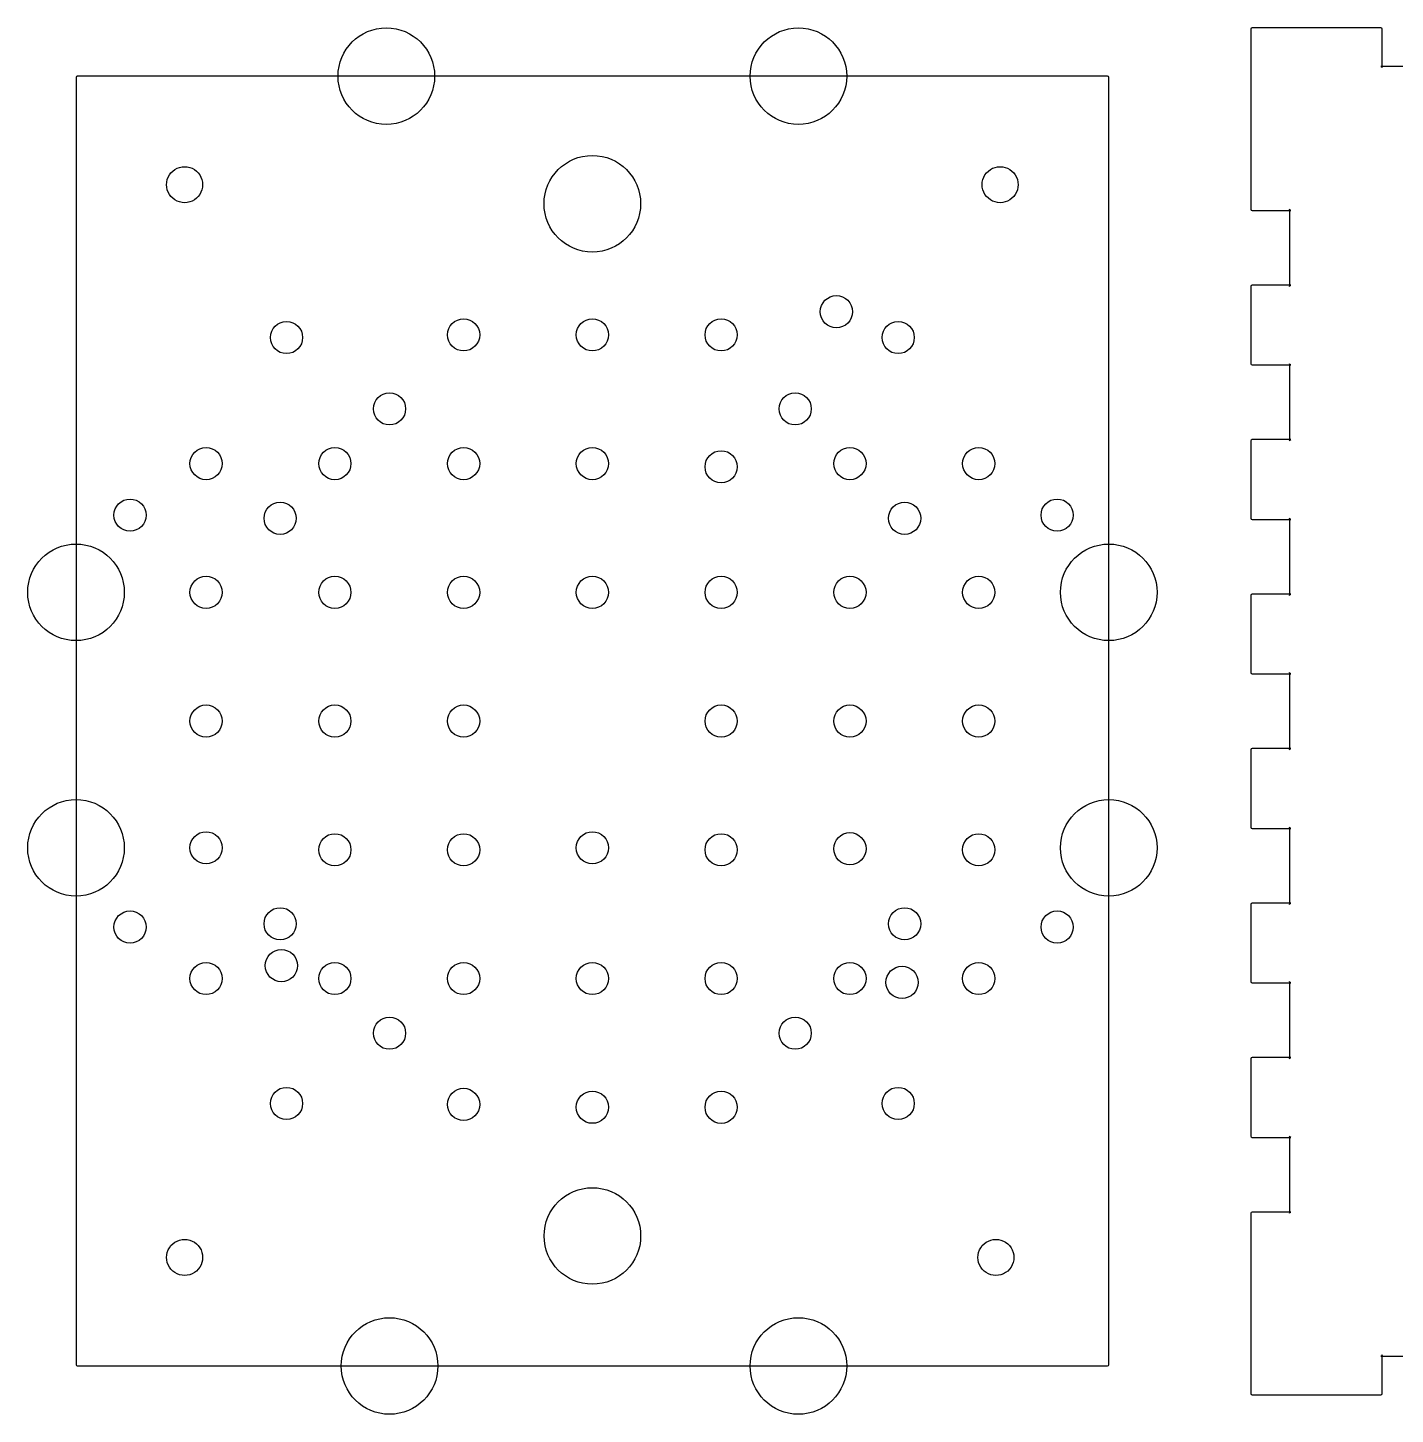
# Model space of a CAD drawing. Extents: x -248 to 293, y -42 to 281.
# Drawn here: x 5 to 111.2, y 42.3 to 150 of the extents above; entities that cross this region are included whole.
import ezdxf

# ---------------------------------------------------------------- set-up
doc = ezdxf.new("R2010")
doc.units = 0
doc.layers.add('Ebene_1', color=7, linetype='CONTINUOUS')

msp = doc.modelspace()

# ---------------------------------------------------------------- linework, layer by layer
at = {"layer": 'Ebene_1', "color": 2}
for points in [[(100.005, 149.8959), (100.005, 146.89588)], [(110.10464, 149.995), (103.10411, 149.995), (100.1048, 149.995)], [(110.20518, 146.89588), (110.20518, 149.8959)], [(100.005, 146.89588), (100.005, 135.89486)], [(116.10503, 146.99498), (110.10464, 146.99498)], [(8.76474, 146.13549), (8.76474, 46.13534)], [(88.86396, 146.23459), (8.86384, 146.23459)], [(88.96376, 46.13534), (88.96376, 146.13549)], [(100.1048, 135.79576), (103.10411, 135.79576)], [(103.00501, 135.89486), (103.00501, 129.89517)], [(100.005, 129.89517), (100.005, 123.89477)], [(103.10411, 129.99571), (100.1048, 129.99571)], [(103.00501, 123.89477), (103.00501, 117.89474)], [(100.1048, 123.79567), (103.10411, 123.79567)], [(100.005, 117.89474), (100.005, 111.89468)], [(103.10411, 117.99528), (100.1048, 117.99528)], [(100.1048, 111.79558), (103.10411, 111.79558)], [(103.00501, 111.89468), (103.00501, 105.89498)], [(100.005, 105.89498), (100.005, 99.89495)], [(103.10411, 105.99553), (100.1048, 105.99553)], [(100.1048, 99.79545), (103.10411, 99.79545)], [(103.00501, 99.89495), (103.00501, 93.89491)], [(100.005, 93.89491), (100.005, 87.89485)], [(103.10411, 93.99545), (100.1048, 93.99545)], [(100.1048, 87.79575), (103.10411, 87.79575)], [(103.00501, 87.89485), (103.00501, 81.89481)], [(100.005, 81.89481), (100.005, 75.89478)], [(103.10411, 81.99536), (100.1048, 81.99536)], [(100.1048, 75.79568), (103.10411, 75.79568)], [(103.00501, 75.89478), (103.00501, 69.89472)], [(100.005, 69.89472), (100.005, 63.89503)], [(103.10411, 69.99563), (100.1048, 69.99563)], [(100.1048, 63.79553), (103.10411, 63.79553)], [(103.00501, 63.89503), (103.00501, 57.89499)], [(100.005, 57.89499), (100.005, 46.89539), (100.005, 43.89536)], [(103.10411, 57.99553), (100.1048, 57.99553)], [(110.10464, 46.79485), (116.10503, 46.79485)], [(110.20518, 43.89536), (110.20518, 46.89539)], [(8.86384, 46.0348), (88.86396, 46.0348)], [(100.1048, 43.79481), (103.10411, 43.79481), (110.10464, 43.79481)]]:
    msp.add_lwpolyline(points, dxfattribs=at)
for points in [[(36.61154, 146.23533)], [(68.61272, 146.23533)], [(12.51435, 106.13578)], [(92.713434, 106.13578)], [(12.51435, 86.28922)], [(92.713434, 86.28815)], [(36.86307, 46.03551)], [(68.61272, 46.03551)]]:
    msp.add_lwpolyline(points, close=True, dxfattribs=at)
at = {"layer": 'Ebene_1', "color": 3}
for points in [[(52.61213, 136.32368)], [(67.8105, 129.18593)], [(40.11392, 126.13475)], [(50.11376, 126.13511)], [(60.11359, 126.13475)], [(26.36405, 125.92944)], [(73.86417, 125.92944)], [(34.36328, 120.38589)], [(65.86352, 120.38589)], [(20.11353, 116.13491)], [(30.11372, 116.13491)], [(40.11392, 116.13491)], [(50.11376, 116.13491)], [(60.11359, 115.88763)], [(70.11378, 116.13491)], [(80.11362, 116.13491)], [(12.9585, 113.3843)], [(24.61392, 113.13419)], [(73.11451, 113.13419)], [(84.95832, 113.3843)], [(20.11353, 106.13472)], [(30.11372, 106.13472)], [(40.11392, 106.13472)], [(50.1134, 106.13472)], [(60.11395, 106.13472)], [(70.11378, 106.13509)], [(80.11362, 106.13472)], [(20.11353, 96.1349)], [(30.11372, 96.1349)], [(40.11392, 96.1349)], [(60.11395, 96.1349)], [(70.11414, 96.1349)], [(80.11362, 96.1349)], [(20.11353, 86.28851)], [(50.1134, 86.28851)], [(70.11378, 86.21831)], [(30.11372, 86.13505)], [(40.11392, 86.13505)], [(60.11359, 86.13505)], [(80.11362, 86.13505)], [(12.9585, 81.38419)], [(24.61392, 81.6343)], [(73.11451, 81.6343)], [(84.95832, 81.38419)], [(24.71023, 78.38593)], [(72.91025, 77.08558)], [(20.11353, 76.1352)], [(30.11372, 76.1352)], [(40.11392, 76.1352)], [(50.11376, 76.1352)], [(60.11359, 76.1352)], [(70.11378, 76.1352)], [(80.11362, 76.1352)], [(34.36328, 71.8853)], [(65.86352, 71.8853)], [(26.36405, 66.42888)], [(40.11392, 66.35445)], [(50.11376, 66.13538)], [(60.11359, 66.13466)], [(73.86417, 66.42888)], [(52.61389, 56.13588)]]:
    msp.add_lwpolyline(points, close=True, dxfattribs=at)
at = {"layer": 'Ebene_1', "color": 2}
for points in [[(29.11219, 146.23533), (29.11219, 148.30648), (30.79071, 149.985), (32.86186, 149.985)], [(32.86186, 149.985), (34.93302, 149.985), (36.61154, 148.30648), (36.61154, 146.23533)], [(61.11337, 146.23533), (61.11337, 148.30648), (62.79188, 149.985), (64.86304, 149.985)], [(64.86304, 149.985), (66.9342, 149.985), (68.61272, 148.30648), (68.61272, 146.23533)], [(100.1048, 149.995), (100.0491, 149.995), (100.005, 149.9509), (100.005, 149.8959)], [(110.20518, 149.8959), (110.20518, 149.9509), (110.15968, 149.995), (110.10464, 149.995)], [(110.10464, 146.99498), (110.15964, 146.99498), (110.20518, 146.95088), (110.20518, 146.89588)], [(8.86384, 146.23459), (8.80884, 146.23459), (8.76474, 146.19049), (8.76474, 146.13549)], [(32.86186, 142.48424), (30.79071, 142.48424), (29.11219, 144.16487), (29.11219, 146.23533)], [(36.61154, 146.23533), (36.61154, 144.16487), (34.93302, 142.48424), (32.86186, 142.48424)], [(64.86304, 142.48424), (62.79188, 142.48424), (61.11337, 144.16487), (61.11337, 146.23533)], [(68.61272, 146.23533), (68.61272, 144.16487), (66.9342, 142.48424), (64.86304, 142.48424)], [(88.96376, 146.13549), (88.96376, 146.19049), (88.91966, 146.23459), (88.86396, 146.23459)], [(100.005, 135.89486), (100.005, 135.83986), (100.0491, 135.79576), (100.1048, 135.79576)], [(103.10411, 135.79576), (103.04911, 135.79576), (103.00501, 135.83986), (103.00501, 135.89486)], [(100.1048, 129.99571), (100.0491, 129.99571), (100.005, 129.95161), (100.005, 129.89517)], [(103.00501, 129.89517), (103.00501, 129.95157), (103.04911, 129.99571), (103.10411, 129.99571)], [(100.005, 123.89477), (100.005, 123.83977), (100.0491, 123.79567), (100.1048, 123.79567)], [(103.10411, 123.79567), (103.04911, 123.79567), (103.00501, 123.83977), (103.00501, 123.89477)], [(100.1048, 117.99528), (100.0491, 117.99528), (100.005, 117.94978), (100.005, 117.89474)], [(103.00501, 117.89474), (103.00501, 117.94974), (103.04911, 117.99528), (103.10411, 117.99528)], [(100.005, 111.89468), (100.005, 111.83968), (100.0491, 111.79558), (100.1048, 111.79558)], [(103.10411, 111.79558), (103.04911, 111.79558), (103.00501, 111.83968), (103.00501, 111.89468)], [(5.015, 106.13578), (5.015, 108.20693), (6.69351, 109.88545), (8.76467, 109.88545)], [(8.76467, 109.88545), (10.83583, 109.88545), (12.51435, 108.20693), (12.51435, 106.13578)], [(85.214085, 106.13578), (85.214085, 108.20693), (86.892605, 109.88545), (88.963765, 109.88545)], [(88.963765, 109.88545), (91.034924, 109.88545), (92.713434, 108.20693), (92.713434, 106.13578)], [(8.76467, 102.3847), (6.69351, 102.3847), (5.015, 104.06533), (5.015, 106.13578)], [(12.51435, 106.13578), (12.51435, 104.06533), (10.83583, 102.3847), (8.76467, 102.3847)], [(88.963765, 102.3847), (86.892605, 102.3847), (85.214085, 104.06533), (85.214085, 106.13578)], [(92.713434, 106.13578), (92.713434, 104.06533), (91.034924, 102.3847), (88.963765, 102.3847)], [(100.1048, 105.99553), (100.0491, 105.99553), (100.005, 105.95043), (100.005, 105.89498)], [(103.00501, 105.89498), (103.00501, 105.95038), (103.04911, 105.99553), (103.10411, 105.99553)], [(100.005, 99.89495), (100.005, 99.83955), (100.0491, 99.79545), (100.1048, 99.79545)], [(103.10411, 99.79545), (103.04911, 99.79545), (103.00501, 99.83955), (103.00501, 99.89495)], [(100.1048, 93.99545), (100.0491, 93.99545), (100.005, 93.94995), (100.005, 93.89491)], [(103.00501, 93.89491), (103.00501, 93.94991), (103.04911, 93.99545), (103.10411, 93.99545)], [(5.015, 86.28922), (5.015, 88.36038), (6.69351, 90.0389), (8.76467, 90.0389)], [(8.76467, 90.0389), (10.83583, 90.0389), (12.51435, 88.36038), (12.51435, 86.28922)], [(85.214085, 86.28815), (85.214085, 88.3593), (86.892605, 90.03854), (88.963765, 90.03854)], [(88.963765, 90.03854), (91.034924, 90.03854), (92.713434, 88.3593), (92.713434, 86.28815)], [(100.005, 87.89485), (100.005, 87.83985), (100.0491, 87.79575), (100.1048, 87.79575)], [(103.10411, 87.79575), (103.04911, 87.79575), (103.00501, 87.83985), (103.00501, 87.89485)], [(8.76467, 82.53812), (6.69351, 82.53812), (5.015, 84.21875), (5.015, 86.28922)], [(12.51435, 86.28922), (12.51435, 84.21875), (10.83583, 82.53812), (8.76467, 82.53812)], [(88.963765, 82.53847), (86.892605, 82.53847), (85.214085, 84.21839), (85.214085, 86.28815)], [(92.713434, 86.28815), (92.713434, 84.21839), (91.034924, 82.53847), (88.963765, 82.53847)], [(100.1048, 81.99536), (100.0491, 81.99536), (100.005, 81.94986), (100.005, 81.89481)], [(103.00501, 81.89481), (103.00501, 81.94981), (103.04911, 81.99536), (103.10411, 81.99536)], [(100.005, 75.89478), (100.005, 75.83978), (100.0491, 75.79568), (100.1048, 75.79568)], [(103.10411, 75.79568), (103.04911, 75.79568), (103.00501, 75.83978), (103.00501, 75.89478)], [(100.1048, 69.99563), (100.0491, 69.99563), (100.005, 69.95013), (100.005, 69.89472)], [(103.00501, 69.89472), (103.00501, 69.95012), (103.04911, 69.99563), (103.10411, 69.99563)], [(100.005, 63.89503), (100.005, 63.83963), (100.0491, 63.79553), (100.1048, 63.79553)], [(103.10411, 63.79553), (103.04911, 63.79553), (103.00501, 63.83963), (103.00501, 63.89503)], [(100.1048, 57.99553), (100.0491, 57.99553), (100.005, 57.95003), (100.005, 57.89499)], [(103.00501, 57.89499), (103.00501, 57.94999), (103.04911, 57.99553), (103.10411, 57.99553)], [(29.36372, 46.03551), (29.36372, 48.10667), (31.04223, 49.78519), (33.11339, 49.78519)], [(33.11339, 49.78519), (35.18455, 49.78519), (36.86307, 48.10667), (36.86307, 46.03551)], [(61.11337, 46.03551), (61.11337, 48.10667), (62.79188, 49.78519), (64.86304, 49.78519)], [(64.86304, 49.78519), (66.9342, 49.78519), (68.61272, 48.10667), (68.61272, 46.03551)], [(110.20518, 46.89539), (110.20518, 46.84039), (110.15968, 46.79485), (110.10464, 46.79485)], [(8.76474, 46.13534), (8.76474, 46.08034), (8.80884, 46.0348), (8.86384, 46.0348)], [(33.11339, 42.28441), (31.04223, 42.28441), (29.36372, 43.96504), (29.36372, 46.03551)], [(36.86307, 46.03551), (36.86307, 43.96504), (35.18455, 42.28441), (33.11339, 42.28441)], [(64.86304, 42.28441), (62.79188, 42.28441), (61.11337, 43.96504), (61.11337, 46.03551)], [(68.61272, 46.03551), (68.61272, 43.96504), (66.9342, 42.28441), (64.86304, 42.28441)], [(88.86396, 46.0348), (88.91966, 46.0348), (88.96376, 46.0803), (88.96376, 46.13534)], [(100.005, 43.89536), (100.005, 43.84036), (100.0491, 43.79481), (100.1048, 43.79481)], [(110.10464, 43.79481), (110.15964, 43.79481), (110.20518, 43.84031), (110.20518, 43.89536)]]:
    msp.add_open_spline(points, degree=3, dxfattribs=at)
at = {"layer": 'Ebene_1', "color": 3}
for points in [[(45.11278, 136.32368), (45.11278, 138.39484), (46.79129, 140.07336), (48.86245, 140.07336)], [(48.86245, 140.07336), (50.93361, 140.07336), (52.61213, 138.39484), (52.61213, 136.32368)], [(16.13843, 138.71834), (16.31482, 138.92154), (16.54448, 139.06865), (16.80236, 139.14449)], [(16.80236, 139.14449), (17.05989, 139.21999), (17.3347, 139.21999), (17.59047, 139.14449)], [(17.59047, 139.14449), (17.8487, 139.06869), (18.07871, 138.92154), (18.2551, 138.71834)], [(79.35268, 138.55853), (79.49803, 138.78501), (79.70475, 138.96422), (79.94817, 139.0757)], [(79.94817, 139.0757), (80.19194, 139.18718), (80.46393, 139.22598), (80.72993, 139.18718)], [(80.72993, 139.18718), (80.99592, 139.15018), (81.24392, 139.03584), (81.44607, 138.85945)], [(15.92359, 137.21903), (15.81141, 137.46492), (15.77296, 137.73444), (15.81141, 138.00043)], [(15.81141, 138.00043), (15.84921, 138.26643), (15.96346, 138.51584), (16.13843, 138.71834)], [(18.2551, 138.71834), (18.42972, 138.51584), (18.54402, 138.26643), (18.58318, 138.00043)], [(18.58318, 138.00043), (18.61988, 137.73444), (18.58118, 137.46492), (18.46959, 137.21903)], [(79.13008, 137.80253), (79.13008, 138.06958), (79.20658, 138.3331), (79.35268, 138.55853)], [(81.44607, 138.85945), (81.64997, 138.68447), (81.79743, 138.45375), (81.87328, 138.19658)], [(81.87328, 138.19658), (81.94948, 137.9387), (81.94948, 137.66459), (81.87328, 137.40706)], [(16.44041, 136.62425), (16.21393, 136.76889), (16.03507, 136.97561), (15.92359, 137.21903)], [(18.46959, 137.21903), (18.35846, 136.97561), (18.1789, 136.76889), (17.95489, 136.62425)], [(79.35268, 137.04405), (79.20663, 137.27054), (79.13008, 137.53371), (79.13008, 137.80253)], [(79.94817, 136.52759), (79.70475, 136.63942), (79.49803, 136.81863), (79.35268, 137.04405)], [(81.87328, 137.40706), (81.79738, 137.15059), (81.64997, 136.91917), (81.44607, 136.74419)], [(17.19677, 136.40235), (16.9276, 136.40235), (16.66619, 136.47965), (16.44041, 136.62425)], [(17.95489, 136.62425), (17.7284, 136.47961), (17.46523, 136.40235), (17.19677, 136.40235)], [(48.86245, 132.57295), (46.79129, 132.57295), (45.11278, 134.25323), (45.11278, 136.32368)], [(52.61213, 136.32368), (52.61213, 134.25323), (50.93361, 132.57295), (48.86245, 132.57295)], [(80.72993, 136.41611), (80.46393, 136.37771), (80.19194, 136.41711), (79.94817, 136.52759)], [(81.44607, 136.74419), (81.24392, 136.5678), (80.99592, 136.45456), (80.72993, 136.41611)], [(66.56025, 127.93604), (66.56025, 128.62642), (67.12011, 129.18593), (67.8105, 129.18593)], [(67.8105, 129.18593), (68.50053, 129.18593), (69.06039, 128.62642), (69.06039, 127.93604)], [(23.86427, 125.92944), (23.86427, 126.61982), (24.42377, 127.17933), (25.11416, 127.17933)], [(25.11416, 127.17933), (25.80455, 127.17933), (26.36405, 126.61982), (26.36405, 125.92944)], [(37.61413, 126.13475), (37.61413, 126.82514), (38.17364, 127.385), (38.86402, 127.385)], [(38.86402, 127.385), (39.55441, 127.385), (40.11392, 126.82514), (40.11392, 126.13475)], [(47.61397, 126.13511), (47.61397, 126.82549), (48.17348, 127.385), (48.86386, 127.385)], [(48.86386, 127.385), (49.55425, 127.385), (50.11376, 126.82549), (50.11376, 126.13511)], [(57.61381, 126.13475), (57.61381, 126.82514), (58.17332, 127.385), (58.8637, 127.385)], [(58.8637, 127.385), (59.55409, 127.385), (60.11359, 126.82514), (60.11359, 126.13475)], [(67.8105, 126.68615), (67.12011, 126.68615), (66.56025, 127.24565), (66.56025, 127.93604)], [(69.06039, 127.93604), (69.06039, 127.24565), (68.50053, 126.68615), (67.8105, 126.68615)], [(71.36438, 125.92944), (71.36438, 126.61982), (71.92389, 127.17933), (72.61427, 127.17933)], [(72.61427, 127.17933), (73.30466, 127.17933), (73.86417, 126.61982), (73.86417, 125.92944)], [(38.86402, 124.88486), (38.17364, 124.88486), (37.61413, 125.44472), (37.61413, 126.13475)], [(40.11392, 126.13475), (40.11392, 125.44472), (39.55441, 124.88486), (38.86402, 124.88486)], [(48.86386, 124.88521), (48.17348, 124.88521), (47.61397, 125.44472), (47.61397, 126.13511)], [(50.11376, 126.13511), (50.11376, 125.44472), (49.55425, 124.88521), (48.86386, 124.88521)], [(58.8637, 124.88486), (58.17332, 124.88486), (57.61381, 125.44472), (57.61381, 126.13475)], [(60.11359, 126.13475), (60.11359, 125.44472), (59.55409, 124.88486), (58.8637, 124.88486)], [(25.11416, 124.67955), (24.42377, 124.67955), (23.86427, 125.23905), (23.86427, 125.92944)], [(26.36405, 125.92944), (26.36405, 125.23905), (25.80455, 124.67955), (25.11416, 124.67955)], [(72.61427, 124.67955), (71.92389, 124.67955), (71.36438, 125.23905), (71.36438, 125.92944)], [(73.86417, 125.92944), (73.86417, 125.23905), (73.30466, 124.67955), (72.61427, 124.67955)], [(31.8635, 120.38589), (31.8635, 121.07627), (32.42301, 121.63613), (33.11339, 121.63613)], [(33.11339, 121.63613), (33.80378, 121.63613), (34.36328, 121.07627), (34.36328, 120.38589)], [(63.36373, 120.38589), (63.36373, 121.07627), (63.92324, 121.63613), (64.61363, 121.63613)], [(64.61363, 121.63613), (65.30401, 121.63613), (65.86352, 121.07627), (65.86352, 120.38589)], [(33.11339, 119.136), (32.42301, 119.136), (31.8635, 119.69586), (31.8635, 120.38589)], [(34.36328, 120.38589), (34.36328, 119.69586), (33.80378, 119.136), (33.11339, 119.136)], [(64.61363, 119.136), (63.92324, 119.136), (63.36373, 119.69586), (63.36373, 120.38589)], [(65.86352, 120.38589), (65.86352, 119.69586), (65.30401, 119.136), (64.61363, 119.136)], [(17.61375, 116.13491), (17.61375, 116.82531), (18.17326, 117.3848), (18.86364, 117.3848)], [(18.86364, 117.3848), (19.55403, 117.3848), (20.11353, 116.82531), (20.11353, 116.13491)], [(27.61394, 116.13491), (27.61394, 116.82531), (28.17345, 117.3848), (28.86383, 117.3848)], [(28.86383, 117.3848), (29.55422, 117.3848), (30.11372, 116.82531), (30.11372, 116.13491)], [(37.61413, 116.13491), (37.61413, 116.82531), (38.17364, 117.3848), (38.86402, 117.3848)], [(38.86402, 117.3848), (39.55441, 117.3848), (40.11392, 116.82531), (40.11392, 116.13491)], [(47.61397, 116.13491), (47.61397, 116.82531), (48.17348, 117.3848), (48.86386, 117.3848)], [(48.86386, 117.3848), (49.55425, 117.3848), (50.11376, 116.82531), (50.11376, 116.13491)], [(57.61381, 115.88763), (57.61381, 116.57801), (58.17332, 117.13752), (58.8637, 117.13752)], [(58.8637, 117.13752), (59.55409, 117.13752), (60.11359, 116.57801), (60.11359, 115.88763)], [(67.614, 116.13491), (67.614, 116.82531), (68.17351, 117.3848), (68.86389, 117.3848)], [(68.86389, 117.3848), (69.55428, 117.3848), (70.11378, 116.82531), (70.11378, 116.13491)], [(77.61384, 116.13491), (77.61384, 116.82531), (78.17334, 117.3848), (78.86373, 117.3848)], [(78.86373, 117.3848), (79.55412, 117.3848), (80.11362, 116.82531), (80.11362, 116.13491)], [(18.86364, 114.88502), (18.17326, 114.88502), (17.61375, 115.44453), (17.61375, 116.13491)], [(20.11353, 116.13491), (20.11353, 115.44453), (19.55403, 114.88502), (18.86364, 114.88502)], [(28.86383, 114.88502), (28.17345, 114.88502), (27.61394, 115.44453), (27.61394, 116.13491)], [(30.11372, 116.13491), (30.11372, 115.44453), (29.55422, 114.88502), (28.86383, 114.88502)], [(38.86402, 114.88502), (38.17364, 114.88502), (37.61413, 115.44453), (37.61413, 116.13491)], [(40.11392, 116.13491), (40.11392, 115.44453), (39.55441, 114.88502), (38.86402, 114.88502)], [(48.86386, 114.88502), (48.17348, 114.88502), (47.61397, 115.44453), (47.61397, 116.13491)], [(50.11376, 116.13491), (50.11376, 115.44453), (49.55425, 114.88502), (48.86386, 114.88502)], [(58.8637, 114.63774), (58.17332, 114.63774), (57.61381, 115.19723), (57.61381, 115.88763)], [(60.11359, 115.88763), (60.11359, 115.19723), (59.55409, 114.63774), (58.8637, 114.63774)], [(68.86389, 114.88502), (68.17351, 114.88502), (67.614, 115.44453), (67.614, 116.13491)], [(70.11378, 116.13491), (70.11378, 115.44453), (69.55428, 114.88502), (68.86389, 114.88502)], [(78.86373, 114.88502), (78.17334, 114.88502), (77.61384, 115.44453), (77.61384, 116.13491)], [(80.11362, 116.13491), (80.11362, 115.44453), (79.55412, 114.88502), (78.86373, 114.88502)], [(11.70825, 112.13441), (11.70825, 112.82481), (12.26811, 113.3843), (12.9585, 113.3843)], [(12.9585, 113.3843), (13.64853, 113.3843), (14.20839, 112.82481), (14.20839, 112.13441)], [(23.36403, 111.8843), (23.36403, 112.57468), (23.92353, 113.13419), (24.61392, 113.13419)], [(24.61392, 113.13419), (25.30431, 113.13419), (25.86381, 112.57468), (25.86381, 111.8843)], [(71.86427, 111.8843), (71.86427, 112.57468), (72.42413, 113.13419), (73.11451, 113.13419)], [(73.11451, 113.13419), (73.80454, 113.13419), (74.3644, 112.57468), (74.3644, 111.8843)], [(83.70843, 112.13441), (83.70843, 112.82481), (84.26793, 113.3843), (84.95832, 113.3843)], [(84.95832, 113.3843), (85.64871, 113.3843), (86.20821, 112.82481), (86.20821, 112.13441)], [(12.9585, 110.88452), (12.26811, 110.88452), (11.70825, 111.44403), (11.70825, 112.13441)], [(14.20839, 112.13441), (14.20839, 111.44403), (13.64853, 110.88452), (12.9585, 110.88452)], [(84.95832, 110.88452), (84.26793, 110.88452), (83.70843, 111.44403), (83.70843, 112.13441)], [(86.20821, 112.13441), (86.20821, 111.44403), (85.64871, 110.88452), (84.95832, 110.88452)], [(24.61392, 110.63441), (23.92353, 110.63441), (23.36403, 111.19392), (23.36403, 111.8843)], [(25.86381, 111.8843), (25.86381, 111.19392), (25.30431, 110.63441), (24.61392, 110.63441)], [(73.11451, 110.63441), (72.42413, 110.63441), (71.86427, 111.19392), (71.86427, 111.8843)], [(74.3644, 111.8843), (74.3644, 111.19392), (73.80454, 110.63441), (73.11451, 110.63441)], [(17.61375, 106.13472), (17.61375, 106.82512), (18.17326, 107.38498), (18.86364, 107.38498)], [(18.86364, 107.38498), (19.55403, 107.38498), (20.11353, 106.82512), (20.11353, 106.13472)], [(27.61394, 106.13472), (27.61394, 106.82512), (28.17345, 107.38498), (28.86383, 107.38498)], [(28.86383, 107.38498), (29.55422, 107.38498), (30.11372, 106.82512), (30.11372, 106.13472)], [(37.61413, 106.13472), (37.61413, 106.82512), (38.17364, 107.38498), (38.86402, 107.38498)], [(38.86402, 107.38498), (39.55441, 107.38498), (40.11392, 106.82512), (40.11392, 106.13472)], [(47.61362, 106.13472), (47.61362, 106.82512), (48.17312, 107.38498), (48.86351, 107.38498)], [(48.86351, 107.38498), (49.5539, 107.38498), (50.1134, 106.82512), (50.1134, 106.13472)], [(57.61416, 106.13472), (57.61416, 106.82512), (58.17367, 107.38498), (58.86406, 107.38498)], [(58.86406, 107.38498), (59.55444, 107.38498), (60.11395, 106.82512), (60.11395, 106.13472)], [(67.614, 106.13509), (67.614, 106.82546), (68.17351, 107.38498), (68.86389, 107.38498)], [(68.86389, 107.38498), (69.55428, 107.38498), (70.11378, 106.82546), (70.11378, 106.13509)], [(77.61384, 106.13472), (77.61384, 106.82512), (78.17334, 107.38498), (78.86373, 107.38498)], [(78.86373, 107.38498), (79.55412, 107.38498), (80.11362, 106.82512), (80.11362, 106.13472)], [(18.86364, 104.8852), (18.17326, 104.8852), (17.61375, 105.44468), (17.61375, 106.13472)], [(20.11353, 106.13472), (20.11353, 105.44468), (19.55403, 104.8852), (18.86364, 104.8852)], [(28.86383, 104.88483), (28.17345, 104.88483), (27.61394, 105.44468), (27.61394, 106.13472)], [(30.11372, 106.13472), (30.11372, 105.44468), (29.55422, 104.88483), (28.86383, 104.88483)], [(38.86402, 104.88483), (38.17364, 104.88483), (37.61413, 105.44468), (37.61413, 106.13472)], [(40.11392, 106.13472), (40.11392, 105.44468), (39.55441, 104.88483), (38.86402, 104.88483)], [(48.86351, 104.88483), (48.17312, 104.88483), (47.61362, 105.44468), (47.61362, 106.13472)], [(50.1134, 106.13472), (50.1134, 105.44468), (49.5539, 104.88483), (48.86351, 104.88483)], [(58.86406, 104.88483), (58.17367, 104.88483), (57.61416, 105.44468), (57.61416, 106.13472)], [(60.11395, 106.13472), (60.11395, 105.44468), (59.55444, 104.88483), (58.86406, 104.88483)], [(68.86389, 104.8852), (68.17351, 104.8852), (67.614, 105.44468), (67.614, 106.13509)], [(70.11378, 106.13509), (70.11378, 105.44468), (69.55428, 104.8852), (68.86389, 104.8852)], [(78.86373, 104.88483), (78.17334, 104.88483), (77.61384, 105.44468), (77.61384, 106.13472)], [(80.11362, 106.13472), (80.11362, 105.44468), (79.55412, 104.88483), (78.86373, 104.88483)], [(17.61375, 96.1349), (17.61375, 96.82527), (18.17326, 97.38442), (18.86364, 97.38442)], [(18.86364, 97.38442), (19.55403, 97.38442), (20.11353, 96.82527), (20.11353, 96.1349)], [(27.61394, 96.1349), (27.61394, 96.82527), (28.17345, 97.38479), (28.86383, 97.38479)], [(28.86383, 97.38479), (29.55422, 97.38479), (30.11372, 96.82527), (30.11372, 96.1349)], [(37.61413, 96.1349), (37.61413, 96.82562), (38.17364, 97.38513), (38.86402, 97.38513)], [(38.86402, 97.38513), (39.55441, 97.38513), (40.11392, 96.82562), (40.11392, 96.1349)], [(57.61416, 96.1349), (57.61416, 96.82562), (58.17367, 97.38513), (58.86406, 97.38513)], [(58.86406, 97.38513), (59.55444, 97.38513), (60.11395, 96.82562), (60.11395, 96.1349)], [(67.61435, 96.1349), (67.61435, 96.82562), (68.17386, 97.38513), (68.86424, 97.38513)], [(68.86424, 97.38513), (69.55463, 97.38513), (70.11414, 96.82562), (70.11414, 96.1349)], [(77.61384, 96.1349), (77.61384, 96.82527), (78.17334, 97.38479), (78.86373, 97.38479)], [(78.86373, 97.38479), (79.55412, 97.38479), (80.11362, 96.82527), (80.11362, 96.1349)], [(18.86364, 94.885), (18.17326, 94.885), (17.61375, 95.44415), (17.61375, 96.1349)], [(20.11353, 96.1349), (20.11353, 95.44415), (19.55403, 94.885), (18.86364, 94.885)], [(28.86383, 94.885), (28.17345, 94.885), (27.61394, 95.44486), (27.61394, 96.1349)], [(30.11372, 96.1349), (30.11372, 95.44486), (29.55422, 94.885), (28.86383, 94.885)], [(38.86402, 94.88535), (38.17364, 94.88535), (37.61413, 95.44486), (37.61413, 96.1349)], [(40.11392, 96.1349), (40.11392, 95.44486), (39.55441, 94.88535), (38.86402, 94.88535)], [(58.86406, 94.88535), (58.17367, 94.88535), (57.61416, 95.44486), (57.61416, 96.1349)], [(60.11395, 96.1349), (60.11395, 95.44486), (59.55444, 94.88535), (58.86406, 94.88535)], [(68.86424, 94.88535), (68.17386, 94.88535), (67.61435, 95.44486), (67.61435, 96.1349)], [(70.11414, 96.1349), (70.11414, 95.44486), (69.55463, 94.88535), (68.86424, 94.88535)], [(78.86373, 94.885), (78.17334, 94.885), (77.61384, 95.44486), (77.61384, 96.1349)], [(80.11362, 96.1349), (80.11362, 95.44486), (79.55412, 94.885), (78.86373, 94.885)], [(17.61375, 86.28851), (17.61375, 86.97888), (18.17326, 87.53911), (18.86364, 87.53911)], [(18.86364, 87.53911), (19.55403, 87.53911), (20.11353, 86.97888), (20.11353, 86.28851)], [(27.61394, 86.13505), (27.61394, 86.82543), (28.17345, 87.38494), (28.86383, 87.38494)], [(28.86383, 87.38494), (29.55422, 87.38494), (30.11372, 86.82543), (30.11372, 86.13505)], [(37.61413, 86.13505), (37.61413, 86.82543), (38.17364, 87.38494), (38.86402, 87.38494)], [(38.86402, 87.38494), (39.55441, 87.38494), (40.11392, 86.82543), (40.11392, 86.13505)], [(47.61362, 86.28851), (47.61362, 86.97888), (48.17312, 87.5384), (48.86351, 87.5384)], [(48.86351, 87.5384), (49.5539, 87.5384), (50.1134, 86.97888), (50.1134, 86.28851)], [(57.61381, 86.13505), (57.61381, 86.82543), (58.17332, 87.38494), (58.8637, 87.38494)], [(58.8637, 87.38494), (59.55409, 87.38494), (60.11359, 86.82543), (60.11359, 86.13505)], [(67.614, 86.21831), (67.614, 86.90869), (68.17351, 87.46889), (68.86389, 87.46889)], [(68.86389, 87.46889), (69.55428, 87.46889), (70.11378, 86.90869), (70.11378, 86.21831)], [(77.61384, 86.13505), (77.61384, 86.82543), (78.17334, 87.38494), (78.86373, 87.38494)], [(78.86373, 87.38494), (79.55412, 87.38494), (80.11362, 86.82543), (80.11362, 86.13505)], [(18.86364, 85.03861), (18.17326, 85.03861), (17.61375, 85.59813), (17.61375, 86.28851)], [(20.11353, 86.28851), (20.11353, 85.59813), (19.55403, 85.03861), (18.86364, 85.03861)], [(48.86351, 85.03861), (48.17312, 85.03861), (47.61362, 85.59813), (47.61362, 86.28851)], [(50.1134, 86.28851), (50.1134, 85.59813), (49.5539, 85.03861), (48.86351, 85.03861)], [(68.86389, 84.96842), (68.17351, 84.96842), (67.614, 85.52862), (67.614, 86.21831)], [(70.11378, 86.21831), (70.11378, 85.52862), (69.55428, 84.96842), (68.86389, 84.96842)], [(28.86383, 84.88516), (28.17345, 84.88516), (27.61394, 85.44467), (27.61394, 86.13505)], [(30.11372, 86.13505), (30.11372, 85.44467), (29.55422, 84.88516), (28.86383, 84.88516)], [(38.86402, 84.88516), (38.17364, 84.88516), (37.61413, 85.44467), (37.61413, 86.13505)], [(40.11392, 86.13505), (40.11392, 85.44467), (39.55441, 84.88516), (38.86402, 84.88516)], [(58.8637, 84.88516), (58.17332, 84.88516), (57.61381, 85.44467), (57.61381, 86.13505)], [(60.11359, 86.13505), (60.11359, 85.44467), (59.55409, 84.88516), (58.8637, 84.88516)], [(78.86373, 84.88516), (78.17334, 84.88516), (77.61384, 85.44467), (77.61384, 86.13505)], [(80.11362, 86.13505), (80.11362, 85.44467), (79.55412, 84.88516), (78.86373, 84.88516)], [(11.70825, 80.1343), (11.70825, 80.82468), (12.26811, 81.38419), (12.9585, 81.38419)], [(12.9585, 81.38419), (13.64853, 81.38419), (14.20839, 80.82468), (14.20839, 80.1343)], [(23.36403, 80.38441), (23.36403, 81.07481), (23.92353, 81.6343), (24.61392, 81.6343)], [(24.61392, 81.6343), (25.30431, 81.6343), (25.86381, 81.07481), (25.86381, 80.38441)], [(71.86427, 80.38441), (71.86427, 81.07481), (72.42413, 81.6343), (73.11451, 81.6343)], [(73.11451, 81.6343), (73.80454, 81.6343), (74.3644, 81.07481), (74.3644, 80.38441)], [(83.70843, 80.1343), (83.70843, 80.82468), (84.26793, 81.38419), (84.95832, 81.38419)], [(84.95832, 81.38419), (85.64871, 81.38419), (86.20821, 80.82468), (86.20821, 80.1343)], [(12.9585, 78.88441), (12.26811, 78.88441), (11.70825, 79.44392), (11.70825, 80.1343)], [(14.20839, 80.1343), (14.20839, 79.44392), (13.64853, 78.88441), (12.9585, 78.88441)], [(24.61392, 79.13452), (23.92353, 79.13452), (23.36403, 79.69403), (23.36403, 80.38441)], [(25.86381, 80.38441), (25.86381, 79.69403), (25.30431, 79.13452), (24.61392, 79.13452)], [(73.11451, 79.13452), (72.42413, 79.13452), (71.86427, 79.69403), (71.86427, 80.38441)], [(74.3644, 80.38441), (74.3644, 79.69403), (73.80454, 79.13452), (73.11451, 79.13452)], [(84.95832, 78.88441), (84.26793, 78.88441), (83.70843, 79.44392), (83.70843, 80.1343)], [(86.20821, 80.1343), (86.20821, 79.44392), (85.64871, 78.88441), (84.95832, 78.88441)], [(23.45998, 77.13604), (23.45998, 77.82642), (24.01984, 78.38593), (24.71023, 78.38593)], [(24.71023, 78.38593), (25.40026, 78.38593), (25.96012, 77.82642), (25.96012, 77.13604)], [(17.61375, 76.1352), (17.61375, 76.8256), (18.17326, 77.38509), (18.86364, 77.38509)], [(18.86364, 77.38509), (19.55403, 77.38509), (20.11353, 76.8256), (20.11353, 76.1352)], [(24.71023, 75.88615), (24.01984, 75.88615), (23.45998, 76.44566), (23.45998, 77.13604)], [(25.96012, 77.13604), (25.96012, 76.44566), (25.40026, 75.88615), (24.71023, 75.88615)], [(27.61394, 76.1352), (27.61394, 76.8256), (28.17345, 77.38509), (28.86383, 77.38509)], [(28.86383, 77.38509), (29.55422, 77.38509), (30.11372, 76.8256), (30.11372, 76.1352)], [(37.61413, 76.1352), (37.61413, 76.8256), (38.17364, 77.38509), (38.86402, 77.38509)], [(38.86402, 77.38509), (39.55441, 77.38509), (40.11392, 76.8256), (40.11392, 76.1352)], [(47.61397, 76.1352), (47.61397, 76.8256), (48.17348, 77.38509), (48.86386, 77.38509)], [(48.86386, 77.38509), (49.55425, 77.38509), (50.11376, 76.8256), (50.11376, 76.1352)], [(57.61381, 76.1352), (57.61381, 76.8256), (58.17332, 77.38509), (58.8637, 77.38509)], [(58.8637, 77.38509), (59.55409, 77.38509), (60.11359, 76.8256), (60.11359, 76.1352)], [(67.614, 76.1352), (67.614, 76.8256), (68.17351, 77.38509), (68.86389, 77.38509)], [(68.86389, 77.38509), (69.55428, 77.38509), (70.11378, 76.8256), (70.11378, 76.1352)], [(71.66001, 75.83569), (71.66001, 76.52644), (72.21987, 77.08558), (72.91025, 77.08558)], [(72.91025, 77.08558), (73.60029, 77.08558), (74.16014, 76.52644), (74.16014, 75.83569)], [(77.61384, 76.1352), (77.61384, 76.8256), (78.17334, 77.38509), (78.86373, 77.38509)], [(78.86373, 77.38509), (79.55412, 77.38509), (80.11362, 76.8256), (80.11362, 76.1352)], [(18.86364, 74.88531), (18.17326, 74.88531), (17.61375, 75.44482), (17.61375, 76.1352)], [(20.11353, 76.1352), (20.11353, 75.44482), (19.55403, 74.88531), (18.86364, 74.88531)], [(28.86383, 74.88531), (28.17345, 74.88531), (27.61394, 75.44482), (27.61394, 76.1352)], [(30.11372, 76.1352), (30.11372, 75.44482), (29.55422, 74.88531), (28.86383, 74.88531)], [(38.86402, 74.88531), (38.17364, 74.88531), (37.61413, 75.44482), (37.61413, 76.1352)], [(40.11392, 76.1352), (40.11392, 75.44482), (39.55441, 74.88531), (38.86402, 74.88531)], [(48.86386, 74.88531), (48.17348, 74.88531), (47.61397, 75.44482), (47.61397, 76.1352)], [(50.11376, 76.1352), (50.11376, 75.44482), (49.55425, 74.88531), (48.86386, 74.88531)], [(58.8637, 74.88531), (58.17332, 74.88531), (57.61381, 75.44482), (57.61381, 76.1352)], [(60.11359, 76.1352), (60.11359, 75.44482), (59.55409, 74.88531), (58.8637, 74.88531)], [(68.86389, 74.88531), (68.17351, 74.88531), (67.614, 75.44482), (67.614, 76.1352)], [(70.11378, 76.1352), (70.11378, 75.44482), (69.55428, 74.88531), (68.86389, 74.88531)], [(72.91025, 74.58617), (72.21987, 74.58617), (71.66001, 75.14531), (71.66001, 75.83569)], [(74.16014, 75.83569), (74.16014, 75.14531), (73.60029, 74.58617), (72.91025, 74.58617)], [(78.86373, 74.88531), (78.17334, 74.88531), (77.61384, 75.44482), (77.61384, 76.1352)], [(80.11362, 76.1352), (80.11362, 75.44482), (79.55412, 74.88531), (78.86373, 74.88531)], [(31.8635, 71.8853), (31.8635, 72.57568), (32.42301, 73.1352), (33.11339, 73.1352)], [(33.11339, 73.1352), (33.80378, 73.1352), (34.36328, 72.57568), (34.36328, 71.8853)], [(63.36373, 71.8853), (63.36373, 72.57568), (63.92324, 73.1352), (64.61363, 73.1352)], [(64.61363, 73.1352), (65.30401, 73.1352), (65.86352, 72.57568), (65.86352, 71.8853)], [(33.11339, 70.63541), (32.42301, 70.63541), (31.8635, 71.1949), (31.8635, 71.8853)], [(34.36328, 71.8853), (34.36328, 71.1949), (33.80378, 70.63541), (33.11339, 70.63541)], [(64.61363, 70.63541), (63.92324, 70.63541), (63.36373, 71.1949), (63.36373, 71.8853)], [(65.86352, 71.8853), (65.86352, 71.1949), (65.30401, 70.63541), (64.61363, 70.63541)], [(23.86427, 66.42888), (23.86427, 67.11926), (24.42377, 67.67877), (25.11416, 67.67877)], [(25.11416, 67.67877), (25.80455, 67.67877), (26.36405, 67.11926), (26.36405, 66.42888)], [(37.61413, 66.35445), (37.61413, 67.04518), (38.17364, 67.60435), (38.86402, 67.60435)], [(38.86402, 67.60435), (39.55441, 67.60435), (40.11392, 67.04518), (40.11392, 66.35445)], [(47.61397, 66.13538), (47.61397, 66.82576), (48.17348, 67.38527), (48.86386, 67.38527)], [(48.86386, 67.38527), (49.55425, 67.38527), (50.11376, 66.82576), (50.11376, 66.13538)], [(57.61381, 66.13466), (57.61381, 66.82504), (58.17332, 67.38527), (58.8637, 67.38527)], [(58.8637, 67.38527), (59.55409, 67.38527), (60.11359, 66.82504), (60.11359, 66.13466)], [(71.36438, 66.42888), (71.36438, 67.11926), (71.92389, 67.67877), (72.61427, 67.67877)], [(72.61427, 67.67877), (73.30466, 67.67877), (73.86417, 67.11926), (73.86417, 66.42888)], [(25.11416, 65.17899), (24.42377, 65.17899), (23.86427, 65.7385), (23.86427, 66.42888)], [(26.36405, 66.42888), (26.36405, 65.7385), (25.80455, 65.17899), (25.11416, 65.17899)], [(38.86402, 65.10491), (38.17364, 65.10491), (37.61413, 65.66405), (37.61413, 66.35445)], [(40.11392, 66.35445), (40.11392, 65.66405), (39.55441, 65.10491), (38.86402, 65.10491)], [(48.86386, 64.88549), (48.17348, 64.88549), (47.61397, 65.44498), (47.61397, 66.13538)], [(50.11376, 66.13538), (50.11376, 65.44498), (49.55425, 64.88549), (48.86386, 64.88549)], [(58.8637, 64.88477), (58.17332, 64.88477), (57.61381, 65.44498), (57.61381, 66.13466)], [(60.11359, 66.13466), (60.11359, 65.44498), (59.55409, 64.88477), (58.8637, 64.88477)], [(72.61427, 65.17899), (71.92389, 65.17899), (71.36438, 65.7385), (71.36438, 66.42888)], [(73.86417, 66.42888), (73.86417, 65.7385), (73.30466, 65.17899), (72.61427, 65.17899)], [(45.11454, 56.13588), (45.11454, 58.20703), (46.79306, 59.88555), (48.86422, 59.88555)], [(48.86422, 59.88555), (50.93537, 59.88555), (52.61389, 58.20703), (52.61389, 56.13588)], [(48.86422, 52.3848), (46.79306, 52.3848), (45.11454, 54.06543), (45.11454, 56.13588)], [(52.61389, 56.13588), (52.61389, 54.06543), (50.93537, 52.3848), (48.86422, 52.3848)], [(15.85268, 54.86164), (15.92858, 55.12025), (16.0774, 55.35025), (16.2799, 55.52665)], [(16.2799, 55.52665), (16.4831, 55.7009), (16.73251, 55.8152), (16.99851, 55.85473)], [(16.99851, 55.85473), (17.26309, 55.89103), (17.53437, 55.85173), (17.7785, 55.74112)], [(17.7785, 55.74112), (18.02332, 55.62999), (18.23041, 55.45008), (18.37469, 55.22502)], [(18.37469, 55.22502), (18.51968, 55.00028), (18.59659, 54.73713), (18.59659, 54.46831)], [(78.80058, 54.46831), (78.80058, 54.7357), (78.87678, 54.99888), (79.02283, 55.22502)], [(79.02283, 55.22502), (79.16853, 55.45079), (79.37526, 55.62999), (79.61832, 55.74183)], [(79.61832, 55.74183), (79.86209, 55.8533), (80.13444, 55.89177), (80.40043, 55.8533)], [(80.40043, 55.8533), (80.66643, 55.8159), (80.91443, 55.70161), (81.11622, 55.52522)], [(81.11622, 55.52522), (81.32012, 55.35025), (81.46758, 55.12025), (81.54343, 54.86236)], [(15.85268, 54.07424), (15.77898, 54.33107), (15.77898, 54.60484), (15.85268, 54.86164)], [(16.2799, 53.40998), (16.0774, 53.58635), (15.92853, 53.81601), (15.85268, 54.07424)], [(18.59659, 54.46831), (18.59659, 54.19878), (18.51969, 53.93703), (18.37469, 53.71123)], [(79.02283, 53.71055), (78.87678, 53.93631), (78.80058, 54.1995), (78.80058, 54.46831)], [(81.54343, 54.07284), (81.46753, 53.81638), (81.32012, 53.58495), (81.11622, 53.40998)], [(81.54343, 54.86236), (81.61993, 54.60484), (81.61993, 54.33073), (81.54343, 54.07284)], [(16.99851, 53.08118), (16.73251, 53.12068), (16.4831, 53.23498), (16.2799, 53.40998)], [(17.7785, 53.19514), (17.53437, 53.08258), (17.26309, 53.04485), (16.99851, 53.08118)], [(18.37469, 53.71123), (18.23041, 53.48581), (18.02332, 53.30661), (17.7785, 53.19514)], [(79.61832, 53.19371), (79.37526, 53.3052), (79.16853, 53.48441), (79.02283, 53.71055)], [(80.40043, 53.0819), (80.13444, 53.0434), (79.86209, 53.0849), (79.61832, 53.19371)], [(81.11622, 53.40998), (80.91443, 53.23358), (80.66643, 53.12068), (80.40043, 53.0819)]]:
    msp.add_open_spline(points, degree=3, dxfattribs=at)

doc.saveas('drawing.dxf')
